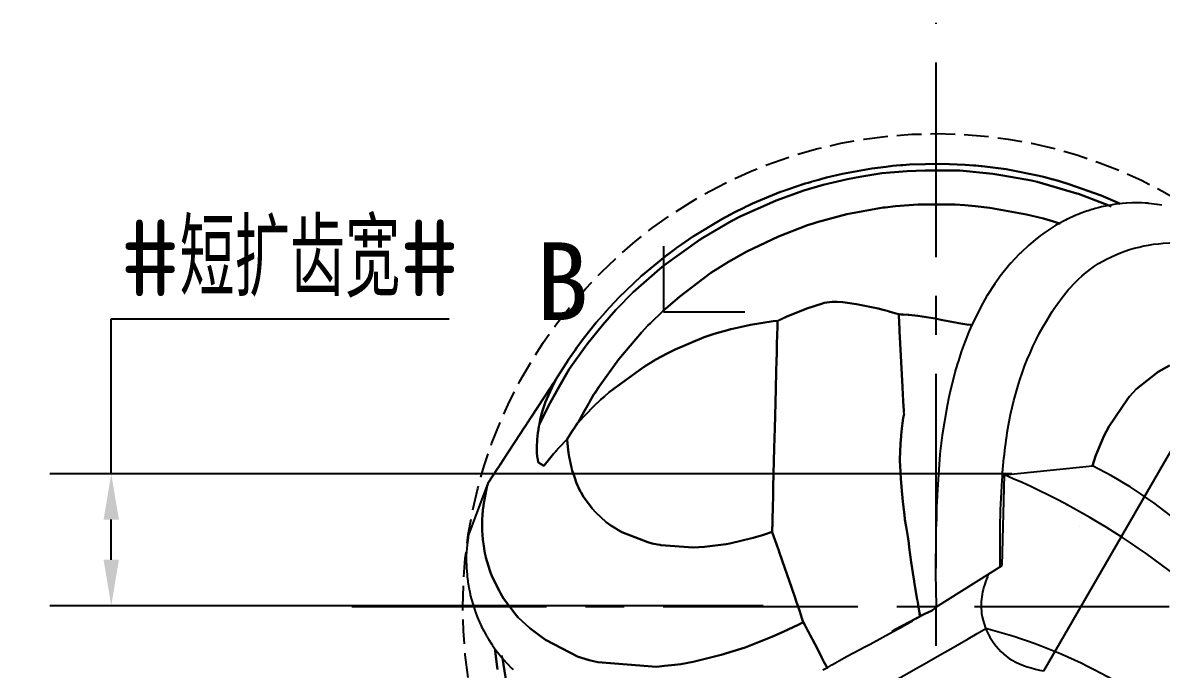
# Model space of a CAD drawing. Header units: millimetres. Extents: x 423.8 to 479.6, y 141.6 to 184.6.
# Drawn here: x 423.82 to 460.96, y 163.53 to 184.64 of the extents above; entities that cross this region are included whole.
import ezdxf

# ---------------------------------------------------------------- set-up
doc = ezdxf.new("R2010")
doc.units = ezdxf.units.MM
for name, pattern in [('ACAD_ISO04W100', [30, 24, -3, 0, -3]), ('BANKLINE1', [5.5, 4, -1.5]), ('CENTER', [50.8, 31.75, -6.35, 6.35, -6.35])]:
    doc.linetypes.add(name, pattern=pattern)
for name, color, linetype in [('中心线', 2, 'ACAD_ISO04W100'), ('标注', 7, 'Continuous'), ('注释', 3, 'Continuous'), ('虚线轮廓', 1, 'Continuous'), ('轮廓', 4, 'Continuous')]:
    doc.layers.add(name, color=color, linetype=linetype)
doc.styles.add('CFST0', font='gbenor.shx', dxfattribs={"bigfont": 'gbcbig.shx'})
doc.styles.get("Standard").update_dxf_attribs({"font": 'gbenor.shx'})
doc.dimstyles.new('TYToolDesignC1-1', dxfattribs={"dimtxt": 2.5, "dimasz": 1.5, "dimexe": 2, "dimexo": 0, "dimtad": 1, "dimtoh": 1, "dimdec": 3, "dimdsep": 46, "dimtxsty": 'CFST0', "dimcen": 2.502, "dimclrd": 3, "dimclre": 3, "dimclrt": 3, "dimazin": 2, "dimtfac": 1, "dimtdec": 3, "dimtmove": 0, "dimatfit": 3, "dimfxl": 1, "dimarcsym": 0})

# ---------------------------------------------------------------- blocks, each defined once
blk = doc.blocks.new('*D2')
at = {"layer": 'Defpoints', "color": 0, "transparency": 16777216}
for p in [(426.704, 169.913), (456.089, 169.913), (447.979, 165.603)]:
    blk.add_point(p, dxfattribs=at)
at = {"layer": '标注', "color": 3, "lineweight": -2, "transparency": 16777216}
for p, q in [((426.704, 169.913), (426.704, 174.975)), ((426.704, 174.975), (437.733, 174.975)), ((456.089, 169.913), (424.704, 169.913)), ((426.704, 167.103), (426.704, 168.413)), ((447.979, 165.603), (424.704, 165.603))]:
    blk.add_line(p, q, dxfattribs=at)
at = {"layer": '标注', "color": 3, "transparency": 16777216}
for points in [[(426.454, 168.413), (426.954, 168.413), (426.704, 169.913)], [(426.454, 167.103), (426.954, 167.103), (426.704, 165.603)]]:
    blk.add_solid(points, dxfattribs=at)
at = {"layer": '标注', "color": 3, "transparency": 16777216, "insert": (432.531, 176.933), "char_height": 2.5, "attachment_point": 5, "style": 'CFST0'}
blk.add_mtext('#短扩齿宽#', dxfattribs=at)
blk = doc.blocks.new('*D1')
at = {"layer": 'Defpoints', "color": 0, "transparency": 16777216}
for p in [(476.705, 174.372), (457.129, 163.473), (467.139, 157.803)]:
    blk.add_point(p, dxfattribs=at)
at = {"layer": '标注', "color": 3, "lineweight": -2, "transparency": 16777216}
for p, q in [((457.129, 163.473), (467.743, 181.856)), ((468.042, 179.374), (475.406, 175.122)), ((467.139, 157.803), (477.705, 176.104))]:
    blk.add_line(p, q, dxfattribs=at)
at = {"layer": '标注', "color": 3, "transparency": 16777216}
for points in [[(468.167, 179.59), (467.917, 179.157), (466.743, 180.124)], [(475.531, 175.338), (475.281, 174.905), (476.705, 174.372)]]:
    blk.add_solid(points, dxfattribs=at)
at = {"layer": '标注', "color": 3, "transparency": 16777216, "insert": (472.689, 178.919), "char_height": 2.5, "attachment_point": 5, "rotation": 330, "style": 'CFST0'}
blk.add_mtext('#短齿长#', dxfattribs=at)

msp = doc.modelspace()

# ---------------------------------------------------------------- linework, layer by layer
at = {"layer": '中心线', "linetype": 'CENTER', "ltscale": 0.2}
for p, q in [((453.6192, 146.5065), (453.6192, 184.6389)), ((434.553, 165.5727), (472.6854, 165.5727))]:
    msp.add_line(p, q, dxfattribs=at)
at = {"layer": '注释'}
for p, q in [((444.7251, 177.3411), (444.7251, 175.1953)), ((444.7251, 175.1953), (447.3721, 175.1953))]:
    msp.add_line(p, q, dxfattribs=at)
at = {"layer": '虚线轮廓', "color": 7, "linetype": 'BANKLINE1', "ltscale": 0.2}
msp.add_circle((453.6192, 165.5727), 15.4446, dxfattribs=at)
at = {"layer": '轮廓'}
for p, q in [((455.8484, 169.8727), (458.7197, 170.1655)), ((455.771, 166.9102), (455.8484, 169.8727)), ((438.3498, 167.8646), (438.9869, 169.5703)), ((453.6121, 165.5594), (455.771, 166.9102))]:
    msp.add_line(p, q, dxfattribs=at)
for points in [[(459.2498, 178.6696), (458.2611, 179.0473), (458.2142, 179.0641), (456.9111, 179.446), (456.7259, 179.4823), (455.7986, 179.6544), (455.4695, 179.7062), (454.3909, 179.8108), (453.9349, 179.8182), (453.261, 179.8154), (452.6686, 179.7957), (451.844, 179.7224), (451.1251, 179.6019), (451.1251, 179.6019), (450.7277, 179.5256), (449.9285, 179.3439), (449.3016, 179.1643), (448.4033, 178.8334), (448.2834, 178.7841), (447.2446, 178.3249), (446.9252, 178.1619), (446.0046, 177.6201), (445.8834, 177.5423), (444.7283, 176.7113), (444.6054, 176.6081), (443.736, 175.8463), (443.1782, 175.2743), (443.1677, 175.2631), (442.7351, 174.7634), (442.2215, 174.1365), (441.6467, 173.3231), (441.1305, 172.4261), (441.0212, 172.228), (440.6757, 171.5367)], [(440.6782, 171.5402), (441.0212, 172.228), (441.1305, 172.4261), (441.3659, 172.8345), (441.6467, 173.3231), (442.2215, 174.1365), (442.7351, 174.7634), (443.1677, 175.2631), (443.1782, 175.2743), (443.736, 175.8463), (444.6054, 176.6081), (444.7283, 176.7113), (445.8834, 177.5423), (446.0046, 177.6201), (446.9252, 178.1619), (447.2446, 178.3249), (448.2834, 178.7841), (448.4033, 178.8334), (449.3016, 179.1643), (449.9285, 179.3439), (450.7277, 179.5256), (451.1251, 179.6019), (451.844, 179.7224), (452.6686, 179.7957), (453.261, 179.8154), (453.9349, 179.8182), (454.3909, 179.8108), (455.4695, 179.7062), (455.7986, 179.6544), (456.7259, 179.4823), (456.9111, 179.446), (458.2142, 179.0641), (458.2611, 179.0473), (459.2498, 178.6696), (459.3242, 178.6388)], [(441.2385, 173.041), (441.5528, 173.5356), (441.6218, 173.6418), (441.8373, 173.9496), (441.8974, 174.0354), (441.9932, 174.1684), (442.1156, 174.328), (442.5311, 174.8529), (442.8366, 175.2016), (442.8391, 175.2051), (442.9809, 175.3619), (443.1231, 175.5155), (443.1362, 175.5304), (443.2665, 175.6631), (443.9988, 176.3662), (444.8423, 177.0607), (444.859, 177.0731), (445.1222, 177.27), (445.1474, 177.287), (445.3063, 177.3997), (445.6641, 177.6479), (446.6311, 178.2292), (446.9059, 178.3781), (447.0237, 178.4396), (447.3638, 178.6094), (447.4018, 178.6255), (447.4943, 178.67), (447.6278, 178.7312), (448.5454, 179.1125), (449.3503, 179.3862), (449.4454, 179.4155), (449.5528, 179.447), (449.5644, 179.4522), (449.7858, 179.5132), (449.8876, 179.5405), (450.0431, 179.5836), (450.5645, 179.7038), (451.5216, 179.8788), (451.5216, 179.8788), (451.9847, 179.9385), (452.1967, 179.9634), (452.3297, 179.9743), (452.4626, 179.9852), (452.5367, 179.992), (452.7473, 180.0071), (453.7967, 180.0322), (454.5674, 180.0019), (454.8408, 179.9811), (454.8825, 179.9759), (454.9109, 179.9746), (455.0863, 179.9585), (455.1153, 179.9542), (455.8983, 179.8539), (456.984, 179.6376), (457.1183, 179.6048), (457.4411, 179.5175), (457.4508, 179.516), (457.6453, 179.4625), (457.9468, 179.3714), (459.0015, 178.9928), (459.5603, 178.7589), (459.5776, 178.7494), (459.622, 178.729)], [(459.622, 178.729), (459.5776, 178.7494), (459.5603, 178.7589), (459.0015, 178.9928), (457.9468, 179.3714), (457.6453, 179.4625), (457.4508, 179.516), (457.4411, 179.5175), (457.1183, 179.6048), (456.984, 179.6376), (455.8983, 179.8539), (455.1153, 179.9542), (455.0863, 179.9585), (454.9109, 179.9746), (454.8825, 179.9759), (454.8408, 179.9811), (454.5674, 180.0019), (453.7967, 180.0322), (452.7473, 180.0071), (452.5367, 179.992), (452.4626, 179.9852), (452.3297, 179.9743), (452.1967, 179.9634), (451.9847, 179.9385), (451.5216, 179.8788), (450.5645, 179.7038), (450.0431, 179.5836), (449.8876, 179.5405), (449.7858, 179.5132), (449.5528, 179.447), (449.4454, 179.4155), (449.3503, 179.3862), (448.5601, 179.1183), (448.5454, 179.1125), (447.6278, 178.7312), (447.4943, 178.67), (447.4018, 178.6255), (447.3638, 178.6094), (447.0237, 178.4396), (446.9059, 178.3781), (446.6311, 178.2292), (445.6641, 177.6479), (445.3063, 177.3997), (445.1474, 177.287), (445.1222, 177.27), (444.859, 177.0731), (444.8423, 177.0607), (443.9988, 176.3662), (443.2665, 175.6631), (443.1362, 175.5304), (443.1231, 175.5155), (442.9809, 175.3619), (442.8391, 175.2051), (442.8366, 175.2016), (442.5311, 174.8529), (442.1156, 174.328), (441.9932, 174.1684), (441.8974, 174.0354), (441.8373, 173.9496), (441.6218, 173.6418), (441.5528, 173.5356), (441.239, 173.038)], [(441.9366, 171.5896), (442.1423, 171.9709), (442.1423, 171.9709), (442.2822, 172.2089), (442.4431, 172.4882), (442.4807, 172.5418), (442.6234, 172.7646), (443.2599, 173.6547), (444.0003, 174.5254), (444.2145, 174.7514), (444.2945, 174.8313), (444.7077, 175.2273), (445.2512, 175.7026), (446.2703, 176.4688), (446.4924, 176.6146), (446.8488, 176.8343), (447.4424, 177.1679), (448.4716, 177.663), (449.4209, 178.0249), (449.6016, 178.085), (449.7414, 178.1284), (450.7028, 178.3858), (451.8911, 178.6016), (451.9555, 178.6098), (452.2909, 178.647), (453.0277, 178.7016), (454.2383, 178.7018), (454.5584, 178.683), (454.8929, 178.6541), (455.3733, 178.5977), (456.5626, 178.3808), (457.1235, 178.2414), (457.4443, 178.1474), (457.6399, 178.0878), (457.6603, 178.0788)], [(457.6603, 178.0788), (457.6399, 178.0878), (457.4443, 178.1474), (457.1235, 178.2414), (456.5626, 178.3808), (455.3733, 178.5977), (454.8929, 178.6541), (454.5584, 178.683), (454.2383, 178.7018), (453.0277, 178.7016), (452.2909, 178.647), (451.9555, 178.6098), (451.8911, 178.6016), (450.7028, 178.3858), (449.7414, 178.1284), (449.6016, 178.085), (449.4209, 178.0249), (448.4716, 177.663), (447.4424, 177.1679), (446.8488, 176.8343), (446.4924, 176.6146), (446.2703, 176.4688), (445.2512, 175.7026), (444.7077, 175.2273), (444.2945, 174.8313), (444.2145, 174.7514), (444.0003, 174.5254), (443.2599, 173.6547), (442.6234, 172.7646), (442.4807, 172.5418), (442.4431, 172.4882), (442.1423, 171.9709), (441.9397, 171.5902)], [(460.9824, 178.6803), (460.8272, 178.7063), (460.8176, 178.7077), (460.5547, 178.7398), (460.542, 178.7407), (460.542, 178.7407), (460.5324, 178.7421), (460.4882, 178.7437), (460.4562, 178.7475), (460.4562, 178.7475), (460.3261, 178.7559), (460.1534, 178.7568), (460.1346, 178.7566), (460.0528, 178.7579), (460.0219, 178.7556), (460.0061, 178.7559), (459.832, 178.7472), (459.8133, 178.747), (459.5789, 178.7245), (459.5388, 178.7206), (459.0131, 178.6247), (458.9046, 178.5994), (458.8119, 178.5736), (458.8059, 178.5725), (458.7491, 178.5563), (458.7107, 178.5432), (458.7021, 178.5385), (458.5831, 178.5019), (458.5269, 178.4826), (458.5208, 178.4815), (458.4707, 178.4632), (458.3528, 178.4205), (458.3497, 178.42), (458.3467, 178.4194), (458.3412, 178.4153), (458.3265, 178.4096), (458.3174, 178.408), (458.2562, 178.3815), (458.2531, 178.381), (458.2384, 178.3752), (458.1828, 178.3529), (458.1742, 178.3482), (458.1712, 178.3477), (458.1565, 178.342), (457.9011, 178.2248), (457.8926, 178.2202), (457.8349, 178.1912), (457.5914, 178.0604), (457.5828, 178.0558), (457.5742, 178.0511), (457.5257, 178.0237), (457.1043, 177.7456), (457.0907, 177.7338), (457.0266, 177.688), (456.8472, 177.5497), (456.6401, 177.372), (456.5963, 177.3361), (456.4241, 177.174), (456.4105, 177.1622), (456.3894, 177.1396), (456.3622, 177.116), (456.3064, 177.0591), (456.2053, 176.9566), (456.2027, 176.953), (456.1927, 176.9387), (456.1872, 176.9346), (456.1736, 176.9228), (456.0585, 176.7927), (456.0505, 176.785), (456.0505, 176.785), (456.0474, 176.7845), (456.0479, 176.7815), (456.0479, 176.7815), (456.0479, 176.7815), (456.0449, 176.7809), (456.0449, 176.7809), (456.0449, 176.7809), (456.0399, 176.7738), (456.0399, 176.7738), (456.0399, 176.7738), (456.0399, 176.7738), (456.0369, 176.7732), (456.0243, 176.7553), (456.0107, 176.7435), (455.9771, 176.7031), (455.7106, 176.3644), (455.665, 176.3031), (455.5291, 176.1129), (455.2829, 175.7307), (455.2659, 175.7026), (455.1479, 175.4999), (455.1454, 175.4963), (454.7357, 174.6714), (454.6731, 174.5286), (454.4467, 173.9272), (454.3317, 173.5651), (454.3233, 173.5416), (454.2648, 173.34), (454.2544, 173.3099), (454.2505, 173.2967), (454.089, 172.6472), (454.0369, 172.4091), (453.9771, 172.1256), (453.8159, 171.172), (453.7512, 170.6493), (453.7416, 170.5441), (453.6706, 169.5593), (453.653, 169.2143), (453.6474, 169.1036), (453.6433, 169.0558), (453.6334, 168.7561), (453.6325, 168.7434), (453.6248, 168.4848), (453.6185, 168.2359), (453.6124, 168.1282), (453.6088, 167.9174), (453.6079, 167.8514), (453.6036, 167.7158), (453.6001, 166.8997), (453.5988, 166.8179), (453.6023, 166.5488), (453.6059, 166.2264), (453.6064, 166.2233), (453.6061, 166.2076), (453.6057, 166.1919), (453.6062, 166.1888), (453.6073, 166.1827), (453.6084, 166.1766), (453.6059, 166.1731), (453.6064, 166.17), (453.6069, 166.167), (453.6069, 166.167), (453.608, 166.1609), (453.6085, 166.1579), (453.6066, 166.1512), (453.6089, 166.1203), (453.6096, 166.0984), (453.6085, 166.0512), (453.6119, 165.9075), (453.6158, 165.8141), (453.6164, 165.8111), (453.6139, 165.8075), (453.6155, 165.7984), (453.616, 165.7953), (453.616, 165.7953), (453.6166, 165.7923), (453.6171, 165.7893), (453.6171, 165.7893), (453.6171, 165.7893), (453.6171, 165.7893), (453.6171, 165.7893), (453.6146, 165.7857), (453.6146, 165.7857), (453.6146, 165.7857), (453.6146, 165.7857), (453.6151, 165.7826), (453.6157, 165.7796), (453.6173, 165.7705), (453.6173, 165.7705), (453.6242, 165.571)], [(450.5596, 175.5158), (450.3945, 175.5274), (450.3193, 175.5267), (450.3097, 175.5281), (450.2284, 175.5264), (449.9683, 175.4899), (449.9115, 175.4736), (449.4048, 175.3059), (448.7254, 175.0324), (448.4428, 174.8916)], [(448.4473, 174.9018), (448.7254, 175.0324), (449.4048, 175.3059), (449.9115, 175.4736), (449.9683, 175.4899), (450.2284, 175.5264), (450.3097, 175.5281), (450.3193, 175.5267), (450.3945, 175.5274), (450.5596, 175.5158), (450.5627, 175.5163), (450.5627, 175.5163), (450.5759, 175.5124), (451.0163, 175.452), (451.7255, 175.3073), (451.9291, 175.2554), (451.9291, 175.2554), (452.0605, 175.2221), (452.0605, 175.2221), (452.064, 175.2196), (452.0839, 175.2137), (452.2723, 175.1591), (452.2723, 175.1591), (452.282, 175.1577), (452.2886, 175.1557), (452.2957, 175.1507), (452.2988, 175.1512), (452.2988, 175.1512), (452.3024, 175.1487), (452.3054, 175.1493), (452.3151, 175.1478), (452.3151, 175.1478), (452.3253, 175.1433), (452.3349, 175.1419), (452.3355, 175.1389), (452.3716, 175.1296), (452.3716, 175.1296), (452.3752, 175.1271), (452.3752, 175.1271), (452.3782, 175.1276), (452.3818, 175.1251), (452.3818, 175.1251), (452.3884, 175.1231), (452.3915, 175.1237), (452.392, 175.1206), (452.395, 175.1211)], [(452.395, 175.1211), (452.395, 175.1211), (452.3915, 175.1237), (452.3915, 175.1237), (452.3915, 175.1237), (452.392, 175.1206), (452.395, 175.1211), (452.3884, 175.1231), (452.3818, 175.1251), (452.3818, 175.1251), (452.3782, 175.1276), (452.3752, 175.1271), (451.9291, 175.2554), (452.0605, 175.2221), (452.0605, 175.2221), (452.064, 175.2196), (452.0839, 175.2137), (452.2723, 175.1591), (452.2723, 175.1591), (452.282, 175.1577), (452.2886, 175.1557), (452.2957, 175.1507), (452.2988, 175.1512), (452.2988, 175.1512), (452.3024, 175.1487), (452.3054, 175.1493), (452.3151, 175.1478), (452.3151, 175.1478), (452.3253, 175.1433), (452.3349, 175.1419), (452.3355, 175.1389), (452.3716, 175.1296), (452.3716, 175.1296), (452.3752, 175.1271), (452.3752, 175.1271), (451.7255, 175.3073), (451.0163, 175.452), (450.5759, 175.5124), (450.5627, 175.5163)], [(451.7255, 175.3073), (451.9291, 175.2554), (451.9291, 175.2554), (452.0605, 175.2221), (452.0605, 175.2221), (452.064, 175.2196), (452.0839, 175.2137), (452.2723, 175.1591), (452.2723, 175.1591), (452.282, 175.1577), (452.2886, 175.1557), (452.2957, 175.1507), (452.2988, 175.1512), (452.2988, 175.1512), (452.3024, 175.1487), (452.3054, 175.1493), (452.3151, 175.1478), (452.3151, 175.1478), (452.3253, 175.1433), (452.3349, 175.1419), (452.3355, 175.1389), (452.3716, 175.1296), (452.3716, 175.1296), (452.3752, 175.1271), (452.3752, 175.1271), (452.3752, 175.1271), (452.3884, 175.1231), (452.4083, 175.1172)], [(452.4811, 175.0956), (452.3884, 175.1231), (452.3884, 175.1231), (452.3884, 175.1231), (452.3884, 175.1231), (452.3884, 175.1231), (452.3884, 175.1231), (452.3752, 175.1271), (452.3752, 175.1271), (452.2759, 175.1566), (452.2759, 175.1566), (452.2759, 175.1566)], [(452.395, 175.1211), (452.4108, 175.1208), (452.5063, 175.1125), (452.513, 175.1106), (452.519, 175.1116), (452.519, 175.1116), (452.519, 175.1116), (452.519, 175.1116), (452.5221, 175.1122), (452.5221, 175.1122), (452.5221, 175.1122), (452.5221, 175.1122), (452.5221, 175.1122), (452.5348, 175.1113), (452.5444, 175.1099), (452.5475, 175.1104), (452.7005, 175.0966), (452.7289, 175.0953), (453.0191, 175.0681), (453.5867, 174.98), (453.6391, 174.9673), (453.7241, 174.9478), (453.835, 174.9234), (454.476, 174.8106), (454.4892, 174.8067), (454.6209, 174.7891), (454.7393, 174.7755), (454.7846, 174.7678)], [(452.519, 175.1116), (452.519, 175.1116), (452.519, 175.1116), (452.519, 175.1116), (452.513, 175.1106), (452.5063, 175.1125), (452.4108, 175.1208), (452.4077, 175.1203), (452.395, 175.1211), (452.395, 175.1211)], [(452.395, 175.1211), (452.395, 175.1211), (452.395, 175.1211), (452.395, 175.1211), (452.395, 175.1211), (452.3986, 175.0653), (452.407, 174.8755), (452.4195, 174.6268), (452.4227, 174.6085), (452.4231, 174.5709), (452.5189, 172.7467), (452.5325, 172.4919), (452.535, 172.4422), (452.541, 172.3366), (452.5441, 172.2838), (452.5603, 171.9605), (452.5603, 171.9605)], [(452.4377, 170.3613), (452.4377, 170.3613), (452.4371, 170.3643), (452.4366, 170.3673), (452.4391, 170.3709), (452.4386, 170.374), (452.4382, 170.4649), (452.442, 170.5502), (452.4447, 170.5883), (452.4443, 170.6259), (452.458, 170.9043), (452.4755, 171.1426), (452.4773, 171.168), (452.5006, 171.3917), (452.5239, 171.562), (452.5477, 171.7293), (452.5651, 171.8265), (452.5646, 171.8295), (452.5646, 171.8295), (452.5699, 171.8524), (452.5619, 171.9514), (452.5603, 171.9605), (452.5603, 171.9605), (452.5441, 172.2838), (452.541, 172.3366), (452.5325, 172.4919), (452.5189, 172.7467), (452.4231, 174.5709), (452.4227, 174.6085), (452.4195, 174.6268), (452.407, 174.8755), (452.3986, 175.0653), (452.395, 175.1211), (452.395, 175.1211), (452.395, 175.1211)], [(452.4083, 175.1172), (452.5375, 175.0961), (452.4811, 175.0956)], [(454.7846, 174.7678), (454.7393, 174.7755), (454.6209, 174.7891), (454.4892, 174.8067), (454.476, 174.8106), (453.835, 174.9234), (453.7241, 174.9478), (453.6391, 174.9673), (453.5867, 174.98), (453.0191, 175.0681), (452.7289, 175.0953), (452.7005, 175.0966), (452.5475, 175.1104), (452.5444, 175.1099), (452.5348, 175.1113), (452.5221, 175.1122), (452.5221, 175.1122), (452.5221, 175.1122), (452.5221, 175.1122), (452.5221, 175.1122)], [(448.4437, 174.9043), (448.3052, 174.8893), (447.5659, 174.7777), (446.9289, 174.6372), (446.9136, 174.6345), (446.8868, 174.6266), (446.3738, 174.4766), (446.0513, 174.3664), (445.1049, 173.9706), (444.8426, 173.8396), (444.4702, 173.6391), (444.0678, 173.3956), (442.9517, 172.5747), (442.794, 172.4371), (442.7482, 172.3945), (442.6772, 172.335), (442.4356, 172.1042), (441.9397, 171.5902), (441.9366, 171.5896)], [(441.9397, 171.5902), (442.4356, 172.1042), (442.6772, 172.335), (442.7482, 172.3945), (442.794, 172.4371), (442.9517, 172.5747), (444.0678, 173.3956), (444.4702, 173.6391), (444.8426, 173.8396), (445.1049, 173.9706), (446.0513, 174.3664), (446.3738, 174.4766), (446.8868, 174.6266), (446.9136, 174.6345), (446.9289, 174.6372), (447.5659, 174.7777), (448.3052, 174.8893), (448.4473, 174.9018)], [(448.4428, 174.8916), (448.4428, 174.8916), (448.4425, 174.8759), (448.443, 174.8728), (448.4441, 174.8667), (448.4383, 174.7214), (448.4254, 174.1546), (448.4169, 173.8645), (448.4088, 173.5902), (448.4007, 173.2626), (448.4023, 173.2535), (448.3869, 172.6831), (448.3637, 171.8008), (448.3538, 171.3944), (448.3365, 170.7453), (448.3052, 169.482), (448.2974, 169.2235), (448.2863, 168.7887), (448.2798, 168.4519), (448.2773, 168.4484), (448.2794, 168.4362), (448.2787, 168.4047), (448.2784, 168.389), (448.2766, 168.3635), (448.2751, 168.3539), (448.2762, 168.3478), (448.2753, 168.2818), (448.2758, 168.2787), (448.2748, 168.2315), (448.274, 168.2), (448.2714, 168.1619), (448.2699, 168.1522), (448.2705, 168.1492), (448.2697, 168.0111), (448.2678, 168.0044)], [(448.2697, 168.0111), (448.2705, 168.1492), (448.2699, 168.1522), (448.2714, 168.1619), (448.274, 168.2), (448.2748, 168.2315), (448.2758, 168.2787), (448.2753, 168.2818), (448.2762, 168.3478), (448.2751, 168.3539), (448.2766, 168.3635), (448.2784, 168.389), (448.2787, 168.4047), (448.2794, 168.4362), (448.2773, 168.4484), (448.2798, 168.4519), (448.2863, 168.7887), (448.2974, 169.2235), (448.3052, 169.482), (448.3365, 170.7453), (448.3538, 171.3944), (448.3637, 171.8008), (448.3869, 172.6831), (448.4023, 173.2535), (448.4007, 173.2626), (448.4088, 173.5902), (448.4169, 173.8645), (448.4254, 174.1546), (448.4383, 174.7214), (448.4441, 174.8667), (448.443, 174.8728), (448.4425, 174.8759), (448.4428, 174.8916), (448.4428, 174.8916), (448.4442, 174.9013), (448.4437, 174.9043), (448.4437, 174.9043)], [(454.7399, 174.7724), (454.7429, 174.773), (454.7916, 174.7816)], [(458.7197, 170.1655), (458.8198, 170.4892), (459.0934, 171.1428), (459.2651, 171.4679), (459.8566, 172.3469), (459.8566, 172.3469), (459.8746, 172.3689), (459.9319, 172.4354), (460.047, 172.5655), (460.1481, 172.668), (460.8592, 173.2419), (461.2316, 173.4425)], [(461.2316, 173.4425), (460.8592, 173.2419), (460.1481, 172.668), (460.047, 172.5655), (459.9319, 172.4354), (459.8746, 172.3689), (459.8566, 172.3469), (459.2651, 171.4679), (459.0934, 171.1428), (458.8198, 170.4892), (458.7197, 170.1655)], [(438.9928, 169.5902), (439.3212, 170.0934), (439.3727, 170.1747), (439.3752, 170.1782), (439.3783, 170.1788), (439.3808, 170.1824), (439.3828, 170.189), (439.5259, 170.4087), (440.2028, 171.4439), (440.2048, 171.4505), (440.2128, 171.4582), (440.41, 171.7627), (441.0223, 172.7018), (441.0218, 172.7049), (441.0268, 172.712), (441.0588, 172.7616), (441.0814, 172.7938), (441.0839, 172.7974), (441.0908, 172.8111), (441.1724, 172.9353), (441.2385, 173.041), (441.2385, 173.041)], [(441.2385, 173.041), (441.1724, 172.9353), (441.0908, 172.8111), (441.0839, 172.7974), (441.0814, 172.7938), (441.0588, 172.7616), (441.0268, 172.712), (441.0218, 172.7049), (441.0223, 172.7018), (440.41, 171.7627)], [(440.6782, 171.5402), (440.6782, 171.5402), (440.6782, 171.5402), (440.7008, 171.6791), (440.7511, 171.8918), (440.7753, 171.9682), (440.8612, 172.228), (440.8632, 172.2347), (441.0785, 172.7211), (441.1418, 172.8421), (441.1533, 172.8661), (441.1877, 172.938), (441.2295, 173.0206), (441.2345, 173.0278), (441.2345, 173.0278), (441.234, 173.0308), (441.239, 173.038), (441.2385, 173.041)], [(441.239, 173.038), (441.234, 173.0308), (441.2345, 173.0278), (441.2345, 173.0278), (441.2295, 173.0206), (441.1877, 172.938), (441.1533, 172.8661), (441.1418, 172.8421), (441.0785, 172.7211), (440.8632, 172.2347), (440.8612, 172.228), (440.7753, 171.9682), (440.7511, 171.8918), (440.7008, 171.6791), (440.6782, 171.5402)], [(452.5699, 171.8524), (452.5699, 171.8524), (452.5646, 171.8295), (452.5646, 171.8295), (452.5651, 171.8265), (452.5477, 171.7293), (452.5239, 171.562), (452.5006, 171.3917), (452.4773, 171.168), (452.4755, 171.1426), (452.458, 170.9043), (452.4443, 170.6259), (452.4447, 170.5883), (452.442, 170.5502), (452.4382, 170.4649), (452.4386, 170.374), (452.4391, 170.3709), (452.4366, 170.3673), (452.4371, 170.3643), (452.4377, 170.3613), (452.4377, 170.3613)], [(452.5617, 171.9702), (452.5603, 171.9605), (452.5603, 171.9605), (452.5603, 171.9605)], [(452.5617, 171.9702), (452.5603, 171.9605), (452.561, 171.9387), (452.5621, 171.9326)], [(452.5621, 171.9326), (452.5621, 171.9326)], [(441.5792, 171.0373), (441.3122, 170.755), (441.2253, 170.6613), (441.2097, 170.6428), (441.1308, 170.5568), (440.8296, 170.1838), (440.8196, 170.1694), (440.8171, 170.1659), (440.6403, 170.279), (440.6344, 170.3124), (440.611, 170.4275), (440.6083, 170.4427), (440.6056, 170.4579), (440.5995, 170.5102), (440.5929, 170.5655), (440.5913, 170.6279), (440.589, 170.7655), (440.5998, 171.0246), (440.6236, 171.2452), (440.6267, 171.2457), (440.6275, 171.2584), (440.6308, 171.2935), (440.6592, 171.4522), (440.6675, 171.4944), (440.6723, 171.5204), (440.6748, 171.524), (440.6757, 171.5367), (440.6782, 171.5402)], [(440.6757, 171.5367), (440.6748, 171.524), (440.6723, 171.5204), (440.6675, 171.4944), (440.6592, 171.4522), (440.6308, 171.2935), (440.6275, 171.2584), (440.6267, 171.2457), (440.6236, 171.2452), (440.5998, 171.0246), (440.589, 170.7655), (440.5913, 170.6279), (440.5929, 170.5655), (440.5995, 170.5102), (440.6056, 170.4579), (440.6083, 170.4427), (440.611, 170.4275), (440.6344, 170.3124), (440.6403, 170.279), (440.8171, 170.1659), (440.8196, 170.1694), (440.8296, 170.1838), (441.1308, 170.5568), (441.2097, 170.6428), (441.2253, 170.6613), (441.3122, 170.755), (441.5792, 171.0373)], [(441.5792, 171.0373), (441.5792, 171.0373), (441.5792, 171.0373), (441.5792, 171.0373), (441.7799, 171.3581), (441.7904, 171.3694), (441.7979, 171.3801), (441.862, 171.4792), (441.9121, 171.5508), (441.9171, 171.558), (441.9221, 171.5651), (441.9322, 171.5794), (441.9366, 171.5896), (441.9366, 171.5896), (441.9366, 171.5896)], [(441.9366, 171.5896), (441.9366, 171.5896), (441.9121, 171.5508), (441.9171, 171.558), (441.9221, 171.5651), (441.9322, 171.5794), (441.9216, 171.5682), (441.9096, 171.5472), (441.9046, 171.5401), (441.8991, 171.536), (441.7979, 171.3801), (441.862, 171.4792), (441.808, 171.3944), (441.7904, 171.3694), (441.7799, 171.3581), (441.5792, 171.0373)], [(448.2667, 168.0105), (448.2636, 168.01), (448.1659, 167.9771), (448.1189, 167.9594), (447.9498, 167.9045), (447.649, 167.8138), (446.8869, 167.6355), (446.7652, 167.614), (446.0597, 167.5241), (445.6957, 167.507), (444.6383, 167.5809), (444.6093, 167.5852), (444.5218, 167.6011), (444.3524, 167.6371), (444.2144, 167.6724), (443.3622, 168.0051), (443.0006, 168.2236), (442.8523, 168.3355), (442.5097, 168.642), (442.3922, 168.775), (442.1143, 169.1589), (442.0328, 169.3013), (442.009, 169.3473), (441.8877, 169.6082), (441.8147, 169.8086), (441.7468, 170.0162), (441.721, 170.1088), (441.7205, 170.1119), (441.6455, 170.4656), (441.6219, 170.5995), (441.6114, 170.6949), (441.5805, 171.0125), (441.58, 171.0155), (441.58, 171.0155), (441.5792, 171.0373), (441.5792, 171.0373), (441.5792, 171.0373), (441.5792, 171.0373)], [(441.5792, 171.0373), (441.58, 171.0155), (441.58, 171.0155), (441.5805, 171.0125), (441.6114, 170.6949), (441.6219, 170.5995), (441.6455, 170.4656), (441.7205, 170.1119), (441.721, 170.1088), (441.7468, 170.0162), (441.8147, 169.8086), (441.8877, 169.6082), (442.009, 169.3473), (442.0328, 169.3013), (442.1143, 169.1589), (442.3922, 168.775), (442.5097, 168.642), (442.8523, 168.3355), (443.0006, 168.2236), (443.3622, 168.0051), (444.2144, 167.6724), (444.3524, 167.6371), (444.5218, 167.6011), (444.6093, 167.5852), (444.6383, 167.5809), (445.6957, 167.507), (446.0597, 167.5241), (446.7652, 167.614), (446.8869, 167.6355), (447.649, 167.8138), (447.9498, 167.9045), (448.1189, 167.9594), (448.1659, 167.9771), (448.2636, 168.01), (448.2667, 168.0105), (448.2667, 168.0105), (448.2697, 168.0111)], [(439.5259, 170.4087), (439.3828, 170.189), (439.3808, 170.1824), (439.3783, 170.1788), (439.3752, 170.1782), (439.3727, 170.1747), (439.3212, 170.0934)], [(452.4382, 170.3582), (452.4388, 170.3552), (452.4393, 170.3521), (452.4379, 170.3425), (452.437, 170.3298), (452.4411, 170.1643), (452.451, 169.9653), (452.4653, 169.742), (452.5082, 169.232), (452.5182, 169.1397), (452.5343, 168.9951), (452.5809, 168.5705), (452.5965, 168.429), (452.6644, 168.0614), (452.6962, 167.8632), (452.7232, 167.639), (452.7377, 167.5035), (452.7996, 167.0283), (452.8916, 166.4705), (452.9007, 166.4188), (452.9036, 166.3848), (453.0019, 165.8094), (453.018, 165.7181), (453.0336, 165.6299), (453.047, 165.5539), (453.0797, 165.3683), (453.0797, 165.3683), (453.0802, 165.3653)], [(453.104, 165.266), (453.0888, 165.3699), (453.0802, 165.3653), (453.0802, 165.3653), (453.0802, 165.3653), (453.0802, 165.3653), (453.0802, 165.3653), (453.0802, 165.3653), (453.0797, 165.3683), (453.0797, 165.3683), (453.047, 165.5539), (453.0336, 165.6299), (453.018, 165.7181), (453.0019, 165.8094), (452.9036, 166.3848), (452.9007, 166.4188), (452.8916, 166.4705), (452.8911, 166.4736), (452.7996, 167.0283), (452.7377, 167.5035), (452.7232, 167.639), (452.6962, 167.8632), (452.6644, 168.0614), (452.6002, 168.4077), (452.5965, 168.429), (452.5809, 168.5705), (452.5343, 168.9951), (452.5182, 169.1397), (452.5082, 169.232), (452.4653, 169.742), (452.451, 169.9653), (452.4411, 170.1643), (452.437, 170.3298), (452.4379, 170.3425), (452.4393, 170.3521), (452.4388, 170.3552)], [(452.4388, 170.3552), (452.4377, 170.3613)], [(438.9914, 169.5805), (438.9914, 169.5805), (438.9914, 169.5805), (438.9914, 169.5805), (438.9889, 169.5769), (438.9889, 169.5769), (438.9894, 169.5739), (438.9869, 169.5703), (438.9869, 169.5703), (438.984, 169.551), (438.9742, 169.5179), (438.9468, 169.4064), (438.9454, 169.3967), (438.9434, 169.3901), (438.9219, 169.2985), (438.923, 169.2924), (438.8612, 168.9491), (438.8612, 168.9491), (438.8388, 168.7914), (438.8384, 168.7757), (438.8331, 168.7528), (438.8331, 168.7528), (438.8331, 168.7528), (438.8313, 168.7274), (438.8171, 168.5586), (438.8087, 168.4286), (438.8046, 168.2741), (438.8037, 168.2614), (438.8029, 168.1766), (438.8077, 168.0426), (438.8176, 167.9158), (438.8328, 167.7585), (438.8596, 167.5531), (438.8866, 167.3822), (438.9291, 167.1764), (439.0581, 166.7475), (439.0899, 166.6559), (439.1221, 166.58), (439.2552, 166.3055), (439.3632, 166.1019), (439.4097, 166.016), (439.5063, 165.8417), (439.9106, 165.292), (439.981, 165.2134), (440.3651, 164.8671), (440.6683, 164.6414), (440.7113, 164.6114), (440.8739, 164.4895), (441.9349, 163.9332), (442.2929, 163.8239), (442.5804, 163.7585), (444.4983, 163.6074), (444.754, 163.6337), (445.0965, 163.6658), (445.2862, 163.693), (445.6866, 163.7699), (446.6006, 163.9938), (447.3819, 164.2413), (448.2562, 164.5837), (448.6284, 164.7497), (449.1128, 164.9731), (449.2851, 165.063)], [(449.2821, 165.0625), (449.1128, 164.9731), (448.6284, 164.7497), (448.2562, 164.5837), (447.3819, 164.2413), (446.6006, 163.9938), (445.6866, 163.7699), (445.2862, 163.693), (445.0965, 163.6658), (444.754, 163.6337), (444.4983, 163.6074), (442.5804, 163.7585), (442.2929, 163.8239), (441.9782, 163.9189), (441.9349, 163.9332), (440.8739, 164.4895), (440.7113, 164.6114), (440.6683, 164.6414), (440.3651, 164.8671), (439.981, 165.2134), (439.9106, 165.292), (439.5063, 165.8417), (439.4097, 166.016), (439.3632, 166.1019), (439.2552, 166.3055), (439.1221, 166.58), (439.0899, 166.6559), (439.0581, 166.7475), (438.9291, 167.1764), (438.8866, 167.3822), (438.8596, 167.5531), (438.8328, 167.7585), (438.8176, 167.9158), (438.8077, 168.0426), (438.8029, 168.1766), (438.8037, 168.2614), (438.8046, 168.2741), (438.8087, 168.4286), (438.8171, 168.5586), (438.8313, 168.7274), (438.8331, 168.7528), (438.8331, 168.7528), (438.8331, 168.7528), (438.8384, 168.7757), (438.8388, 168.7914), (438.8612, 168.9491), (438.8612, 168.9491), (438.923, 169.2924), (438.9219, 169.2985), (438.9434, 169.3901), (438.9454, 169.3967), (438.9468, 169.4064), (438.9742, 169.5179), (438.984, 169.551), (438.9869, 169.5703), (438.9869, 169.5703), (438.9894, 169.5739), (438.9889, 169.5769), (438.9889, 169.5769), (438.9914, 169.5805), (438.9914, 169.5805), (438.9914, 169.5805)], [(438.9928, 169.5902), (438.9933, 169.5871), (438.9933, 169.5871), (438.9914, 169.5805)], [(438.9928, 169.5902), (438.9928, 169.5902)], [(449.2851, 165.063), (449.2815, 165.0656), (449.2815, 165.0656), (449.2736, 165.0924), (449.2736, 165.0924), (449.2402, 165.1931), (449.1706, 165.4098), (449.1064, 165.5961), (449.0453, 165.7829), (449.0202, 165.8538), (448.9946, 165.9277), (448.944, 166.0724), (448.9304, 166.114), (448.9299, 166.117), (448.9252, 166.1256), (448.9247, 166.1286), (448.9247, 166.1286), (448.9242, 166.1317), (448.9242, 166.1317), (448.9242, 166.1317), (448.9236, 166.1347), (448.9236, 166.1347), (448.9231, 166.1377), (448.9226, 166.1408), (448.9226, 166.1408), (448.9111, 166.1701), (448.9038, 166.1939), (448.8991, 166.2025), (448.6856, 166.8267), (448.5098, 167.3257), (448.4706, 167.4411), (448.4649, 167.4558), (448.2672, 168.0075), (448.2667, 168.0105)], [(448.2678, 168.0044), (448.4649, 167.4558), (448.4706, 167.4411), (448.5098, 167.3257), (448.6856, 166.8267), (448.8991, 166.2025), (448.9038, 166.1939), (448.9111, 166.1701), (448.9226, 166.1408), (448.9226, 166.1408), (448.9231, 166.1377), (448.9236, 166.1347), (448.9236, 166.1347), (448.9242, 166.1317), (448.9242, 166.1317), (448.9242, 166.1317), (448.9247, 166.1286), (448.9247, 166.1286), (448.9252, 166.1256), (448.9299, 166.117), (448.9304, 166.114), (448.944, 166.0724), (448.9946, 165.9277), (449.0202, 165.8538), (449.0453, 165.7829), (449.1064, 165.5961), (449.1706, 165.4098), (449.2402, 165.1931), (449.2736, 165.0924), (449.2736, 165.0924), (449.2815, 165.0656), (449.2815, 165.0656), (449.2851, 165.063), (449.2856, 165.06), (449.2856, 165.06)], [(438.3133, 167.5916), (438.2835, 167.2445)], [(438.3498, 167.8646), (438.3452, 167.8199), (438.3223, 167.6653), (438.3133, 167.5916)], [(438.2835, 167.2445), (438.2812, 167.2221), (438.2818, 167.2191), (438.2828, 167.213), (438.2833, 167.1033), (438.2833, 167.1033), (438.2921, 166.8759), (438.293, 166.8353), (438.3133, 166.613), (438.3133, 166.613), (438.3214, 166.5141), (438.323, 166.505), (438.3539, 166.294), (438.3539, 166.294), (438.3545, 166.291), (438.3561, 166.2818), (438.3577, 166.2727), (438.3593, 166.2636), (438.3614, 166.2514), (438.4147, 165.9848), (438.4169, 165.9726), (438.4295, 165.9184), (438.4507, 165.8343), (438.4507, 165.8343), (438.4507, 165.8343), (438.4507, 165.8343), (438.5764, 165.4237), (438.58, 165.4211), (438.5816, 165.412), (438.5889, 165.3882), (438.6461, 165.2415), (438.7536, 164.9876), (438.7583, 164.979), (438.7894, 164.9092), (438.8556, 164.7829), (438.9207, 164.6626), (438.9295, 164.6485), (438.9336, 164.6429), (438.9517, 164.6116), (438.9651, 164.5889), (438.9697, 164.5803), (439.0059, 164.5177), (439.0141, 164.5066), (439.1059, 164.3597), (439.1177, 164.3461), (439.1357, 164.3147), (439.1481, 164.2981), (439.2021, 164.2229), (439.252, 164.1533), (439.5048, 163.8404), (439.6213, 163.7135), (439.7669, 163.5635), (439.7741, 163.5585), (439.8156, 163.5188)], [(453.104, 165.266), (453.0888, 165.3699), (453.0802, 165.3653), (453.0802, 165.3653), (453.0802, 165.3653), (453.0802, 165.3653), (453.0802, 165.3653), (453.0802, 165.3653), (453.0797, 165.3683), (453.0797, 165.3683), (453.047, 165.5539), (453.0336, 165.6299)], [(453.0797, 165.3683), (453.0797, 165.3683), (453.047, 165.5539), (453.0336, 165.6299)], [(453.0792, 165.3714), (453.0792, 165.3714), (453.0792, 165.3714), (453.0797, 165.3683), (453.0802, 165.3653), (453.0808, 165.3622), (453.0947, 165.2831), (453.0954, 165.2613)], [(453.0792, 165.3714), (453.0792, 165.3714), (453.0792, 165.3714), (453.0797, 165.3683), (453.0797, 165.3683), (453.0802, 165.3653)], [(453.0954, 165.2613), (453.0947, 165.2831), (453.0808, 165.3622), (453.0802, 165.3653), (453.0797, 165.3683), (453.0792, 165.3714), (453.0792, 165.3714), (453.0792, 165.3714), (453.0792, 165.3714), (453.0792, 165.3714), (453.0797, 165.3683), (453.0928, 165.2765), (453.0954, 165.2613)], [(453.0797, 165.3683), (453.0802, 165.3653)], [(453.0797, 165.3683), (453.0802, 165.3653)], [(453.0797, 165.3683), (453.0797, 165.3683)], [(453.0797, 165.3683), (453.0797, 165.3683), (453.0797, 165.3683), (453.0802, 165.3653)], [(453.0797, 165.3683), (453.0802, 165.3653)], [(453.0843, 165.2531), (453.0843, 165.2531), (453.0797, 165.3683), (453.0843, 165.2531), (453.0843, 165.2531)], [(453.0954, 165.2613), (453.2082, 165.3157), (453.2112, 165.3162), (453.2486, 165.3354), (453.3477, 165.3779), (453.4857, 165.4493), (453.522, 165.4745), (453.5362, 165.4833), (453.5442, 165.491), (453.5498, 165.4951), (453.5523, 165.4987), (453.5553, 165.4992), (453.5578, 165.5028), (453.5578, 165.5028), (453.5609, 165.5033), (453.5689, 165.511), (453.5795, 165.5223), (453.6036, 165.5454), (453.6061, 165.549), (453.6242, 165.571), (453.6242, 165.571), (453.6242, 165.571)], [(453.5553, 165.4992), (453.5523, 165.4987), (453.5498, 165.4951), (453.5442, 165.491), (453.5362, 165.4833), (453.522, 165.4745), (453.4857, 165.4493), (453.3477, 165.3779), (453.2486, 165.3354), (453.2112, 165.3162), (453.0985, 165.2618), (453.0985, 165.2618), (453.0985, 165.2618)], [(450.0588, 163.5748), (450.0525, 163.5925), (450.0158, 163.6582), (449.9869, 163.7158), (449.9579, 163.7734), (449.8808, 163.926), (449.8663, 163.9549), (449.8559, 163.9781), (449.6672, 164.3369), (449.6568, 164.3602), (449.6568, 164.3602), (449.3524, 164.9306), (449.3466, 164.9453), (449.2856, 165.06), (449.2821, 165.0625)], [(449.2856, 165.06), (449.3466, 164.9453), (449.3524, 164.9306), (449.3524, 164.9306), (449.2851, 165.063), (449.6568, 164.3602), (449.6568, 164.3602), (449.6672, 164.3369), (449.8559, 163.9781), (449.8663, 163.9549), (449.8808, 163.926), (449.9579, 163.7734), (449.9869, 163.7158), (450.0158, 163.6582), (450.0525, 163.5925), (450.0588, 163.5748)], [(450.9463, 164.0732), (451.2965, 164.2572), (451.4653, 164.3497), (451.8775, 164.573), (452.2206, 164.762), (452.4176, 164.8721), (452.8424, 165.1132), (452.9161, 165.1576), (452.9247, 165.1622), (452.9389, 165.171), (452.9677, 165.1855), (452.9677, 165.1855), (452.9677, 165.1855), (452.9677, 165.1855), (452.9677, 165.1855), (452.9677, 165.1855), (452.9677, 165.1855), (452.9646, 165.1849), (452.9621, 165.1813), (452.9646, 165.1849), (452.9874, 165.1983), (452.9874, 165.1983), (452.9904, 165.1989), (453.0843, 165.2531), (453.0929, 165.2577), (453.0929, 165.2577), (453.0929, 165.2577), (453.0954, 165.2613), (453.0954, 165.2613), (453.0985, 165.2618), (453.101, 165.2654), (453.104, 165.266)], [(453.0954, 165.2613), (453.0954, 165.2613), (453.0954, 165.2613), (453.0954, 165.2613), (453.0954, 165.2613), (453.0954, 165.2613), (453.0929, 165.2577), (453.0899, 165.2572), (453.0217, 165.2169), (452.9984, 165.2066), (452.9449, 165.172), (452.9449, 165.172), (452.2825, 164.82), (452.1764, 164.7637)], [(452.4176, 164.8721), (452.8424, 165.1132), (452.9389, 165.171), (453.0843, 165.2531), (453.0899, 165.2572), (453.0929, 165.2577), (453.0929, 165.2577), (453.0929, 165.2577), (453.0954, 165.2613), (453.101, 165.2654), (453.104, 165.266)], [(452.4176, 164.8721), (452.8424, 165.1132), (452.9389, 165.171), (453.0843, 165.2531), (453.0899, 165.2572), (453.0929, 165.2577), (453.0929, 165.2577)], [(453.0954, 165.2613), (453.0947, 165.2831), (453.0954, 165.2613)], [(453.0985, 165.2618), (453.0954, 165.2613), (453.0954, 165.2613)], [(453.0954, 165.2613), (453.0954, 165.2613)], [(453.0954, 165.2613), (453.0954, 165.2613), (453.0954, 165.2613), (453.0954, 165.2613)], [(439.2273, 164.1866), (439.2323, 164.1405), (439.2331, 164.1186), (439.3078, 163.5171)], [(439.3078, 163.5171), (439.2331, 164.1186), (439.2323, 164.1405), (439.2273, 164.1866)], [(439.6324, 162.8498), (439.4688, 163.8842), (439.4563, 163.9729)], [(439.4688, 163.8842), (439.6324, 162.8498)], [(450.0588, 163.5748), (450.0588, 163.5748), (450.0588, 163.5748), (450.0588, 163.5748), (450.0618, 163.5753), (450.0845, 163.5887), (450.2178, 163.6687), (450.2774, 163.7043), (450.286, 163.7089), (450.2921, 163.71), (450.2946, 163.7136), (450.2946, 163.7136), (450.2977, 163.7141), (450.3062, 163.7188), (450.3087, 163.7224), (450.6169, 163.8959), (450.6623, 163.9227), (450.6654, 163.9233), (450.674, 163.9279), (450.9433, 164.0726)], [(449.9263, 163.5075), (450.0269, 163.5598), (450.0588, 163.5748), (450.0588, 163.5748), (450.0588, 163.5748)]]:
    msp.add_lwpolyline(points, dxfattribs=at)
msp.add_lwpolyline([(458.3045, 168.1997), (458.3045, 168.1997)], close=True, dxfattribs=at)
for centre, radius, start, end in [((452.6029, 157.7877), 13.8067, 32.72278, 63.70256), ((446.212, 147.0826), 24.7437, 43.99485, 67.07978), ((378.9508, 294.4374), 150.3675, 296.458595, 300.486209), ((450.8368, 147.9768), 17.4452, 50.49782, 75.39104)]:
    msp.add_arc(centre, radius, start, end, dxfattribs=at)
for points in [[(455.7078, 166.8707), (455.7078, 168.1476), (455.7708, 169.7007), (456.0012, 171.6208), (457.3368, 175.0993), (458.6585, 176.5957), (461.0287, 177.4367), (462.6222, 177.2741), (463.6222, 176.8234), (464.3822, 176.1914), (464.5534, 175.9665)], [(455.3207, 166.6285), (455.117, 165.9665), (455.1034, 165.3521), (456.0975, 163.8207), (457.1248, 163.4705)]]:
    msp.add_spline(points, degree=3, dxfattribs=at)

# ---------------------------------------------------------------- texts
at = {"layer": '注释', "insert": (442.2804, 177.4682), "char_height": 2.53935, "width": 21.860635, "attachment_point": 3}
msp.add_mtext('{\\f宋体|b0|i0|c134|p2;B}', dxfattribs=at)

# ---------------------------------------------------------------- dimensions: what is measured, and where the dimension line sits
at = {"layer": '标注'}
dim = msp.add_linear_dim(base=(476.7054, 174.372), p1=(457.1292, 163.4727), p2=(467.1392, 157.8027), angle=150, text='#短齿长#', dimstyle='TYToolDesignC1-1', dxfattribs=at)
dim.commit()
dim.dimension.update_dxf_attribs({"geometry": '*D1', "text_midpoint": (472.6892, 178.9195)})
dim = msp.add_linear_dim(base=(426.704, 169.9127), p1=(447.9792, 165.6027), p2=(456.0892, 169.9127), angle=90, text='#短扩齿宽#', dimstyle='TYToolDesignC1-1', dxfattribs=at)
dim.commit()
dim.dimension.update_dxf_attribs({"geometry": '*D2', "text_midpoint": (432.5313, 174.9753), "dimtype": 160})

doc.saveas('drawing.dxf')
